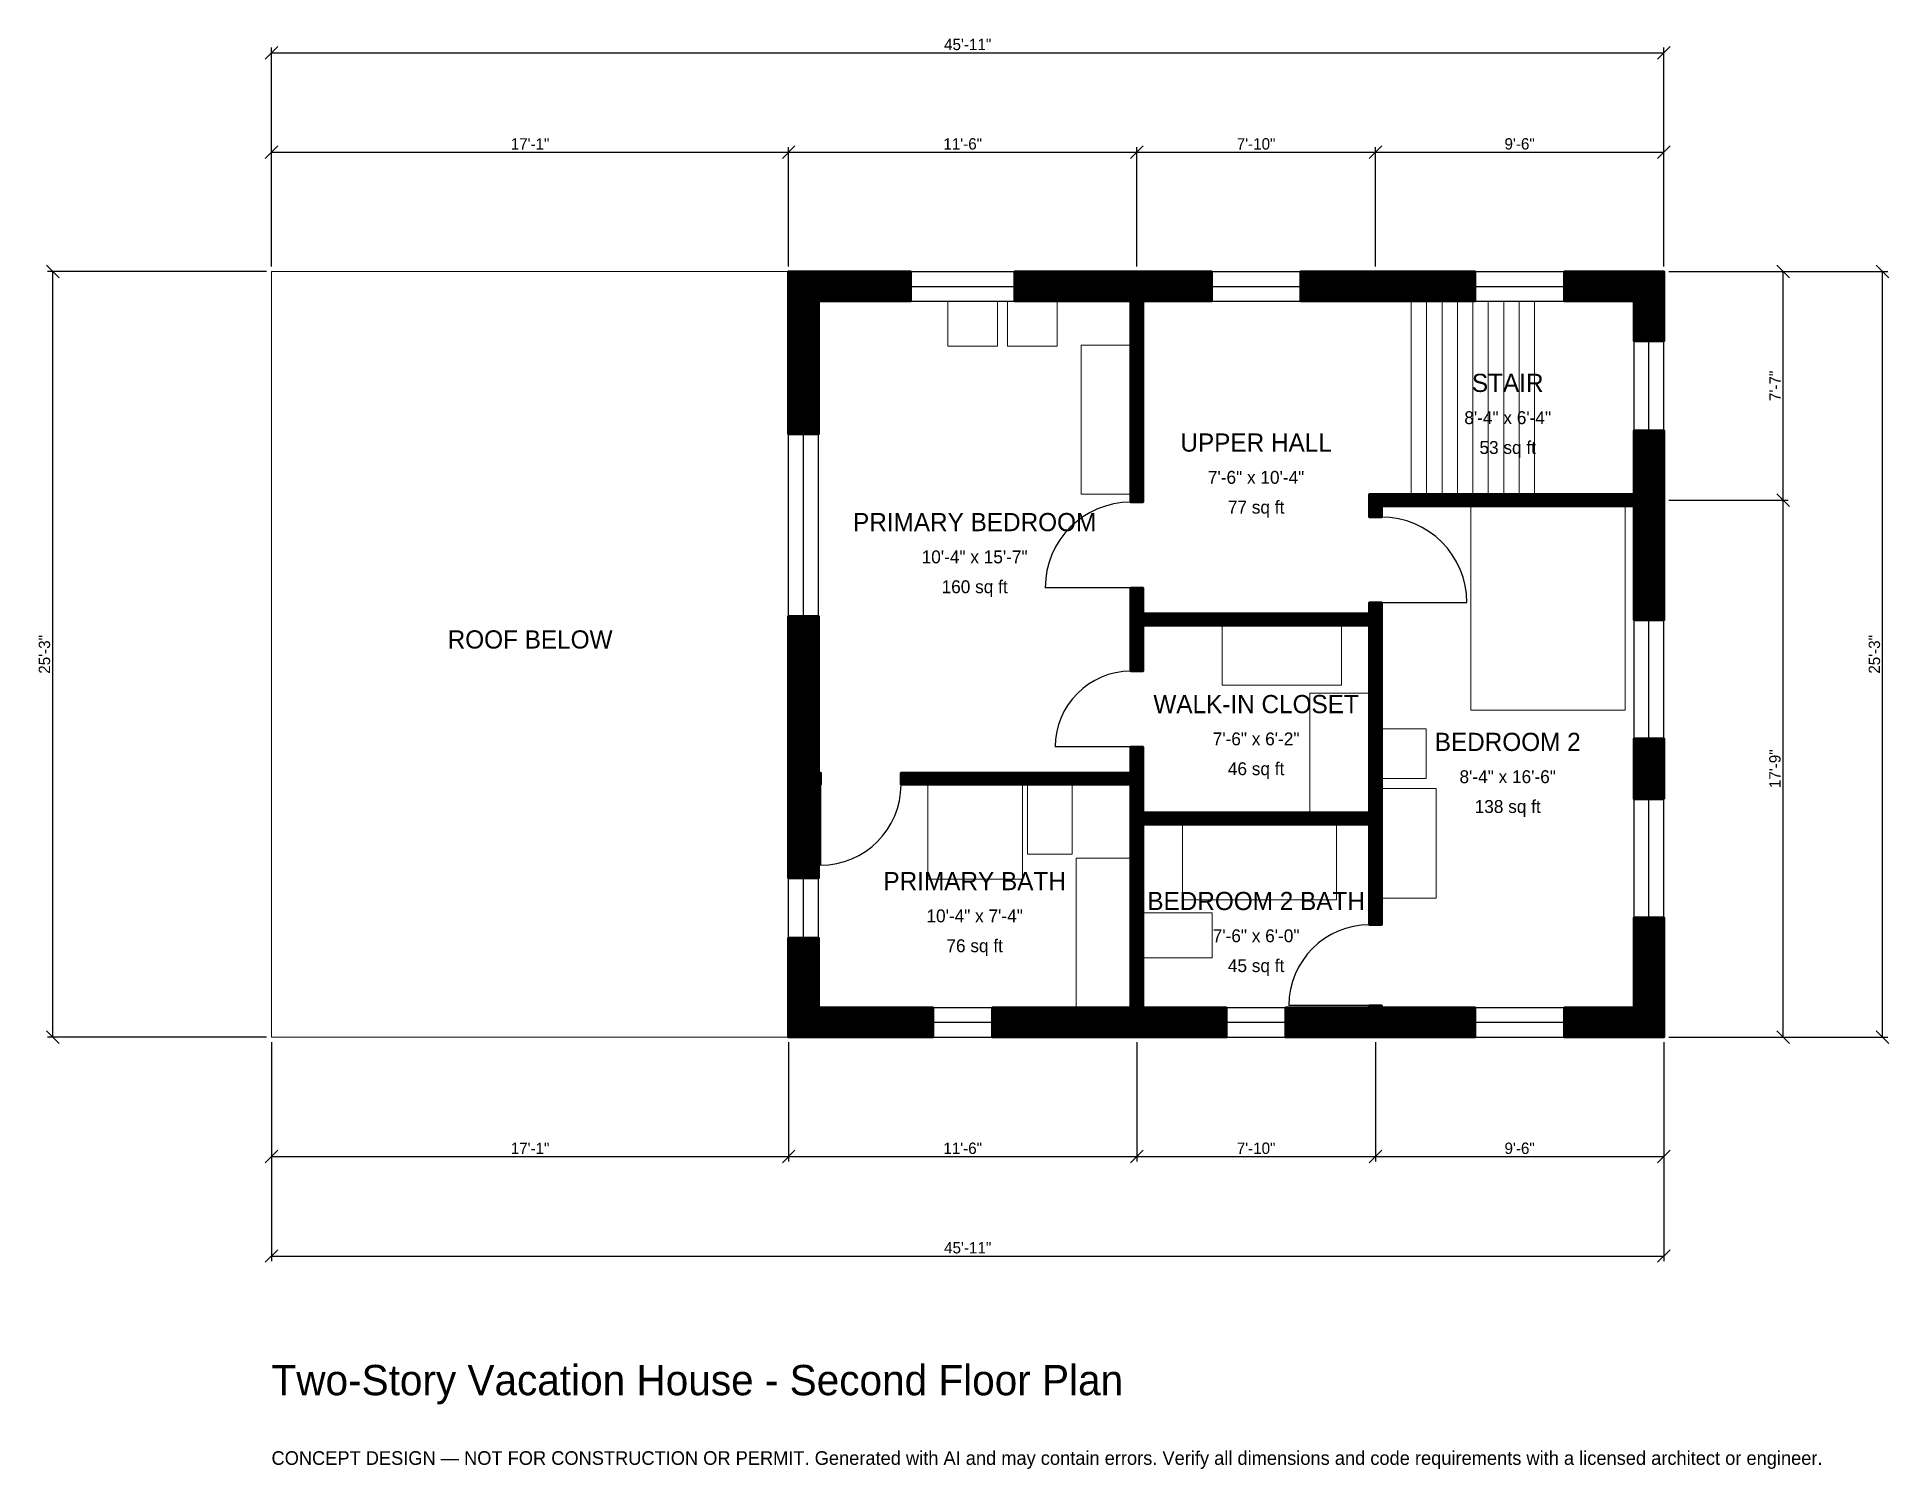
# Model space of a CAD drawing. Header units: inches. Extents: x -93 to 640, y -171 to 396.
import ezdxf
from ezdxf.enums import TextEntityAlignment as Align

# ---------------------------------------------------------------- set-up
doc = ezdxf.new("R2010")
doc.units = ezdxf.units.IN
doc.header["$MEASUREMENT"] = 0
doc.linetypes.add('DASHED', pattern=[0.6, 0.5, -0.1])
for name, color, linetype, lineweight in [('A-ANNO-DIMS', 1, 'Continuous', 13), ('A-ANNO-TEXT', 7, 'Continuous', 18), ('A-AREA-IDEN', 7, 'Continuous', 18), ('A-DOOR', 2, 'Continuous', 25), ('A-FLOR-FIXT', 9, 'Continuous', 13), ('A-FLOR-STRS', 3, 'Continuous', 18), ('A-FURN', 9, 'Continuous', 13), ('A-GLAZ', 4, 'Continuous', 25), ('A-SITE-PAVE', 8, 'Continuous', 13), ('A-WALL', 7, 'Continuous', 50), ('A-WALL-PATT', 8, 'Continuous', 13)]:
    doc.layers.add(name, color=color, linetype=linetype, lineweight=lineweight)
doc.dimstyles.new('PLAN', dxfattribs={"dimtxt": 4.5, "dimasz": 3, "dimexe": 2, "dimexo": 2, "dimgap": 1, "dimtad": 1, "dimdec": 0, "dimlunit": 4, "dimtsz": 2.5, "dimcen": 2.5, "dimclrd": 1, "dimclre": 1, "dimazin": 3, "dimtfac": 1, "dimtmove": 0, "dimatfit": 3})

msp = doc.modelspace()

# ---------------------------------------------------------------- hatches: boundary and pattern name
at = {"layer": 'A-WALL-PATT'}
h = msp.add_hatch(dxfattribs=at)
h.set_pattern_fill('ANSI31', color=8, scale=0.8)
h.paths.add_polyline_path([(336.6142, 0), (285.4331, 0), (285.4331, 11.811), (336.6142, 11.811), (340.1575, 11.811), (340.1575, 84.252), (340.1575, 88.9764), (340.1575, 100), (249.2126, 100), (249.2126, 104.7244), (340.1575, 104.7244), (340.1575, 114.9606), (344.8819, 114.9606), (344.8819, 104.7244), (344.8819, 100), (344.8819, 88.9764), (434.6457, 88.9764), (434.6457, 162.9921), (344.8819, 162.9921), (344.8819, 144.8819), (340.1575, 144.8819), (340.1575, 162.9921), (340.1575, 167.7165), (340.1575, 177.9528), (344.8819, 177.9528), (344.8819, 167.7165), (434.6457, 167.7165), (434.6457, 172.0472), (439.3701, 172.0472), (439.3701, 167.7165), (439.3701, 162.9921), (439.3701, 88.9764), (439.3701, 84.252), (439.3701, 44.4882), (434.6457, 44.4882), (434.6457, 84.252), (344.8819, 84.252), (344.8819, 11.811), (348.4252, 11.811), (377.9528, 11.811), (377.9528, 0), (348.4252, 0), (344.8819, 0), (344.8819, 0), (340.1575, 0), (340.1575, 0), (336.6142, 0)])
h.paths.add_polyline_path([(216.5354, 0), (216.5354, 0), (204.7244, 0), (204.7244, 0), (204.7244, 0), (204.7244, 11.811), (204.7244, 11.811), (204.7244, 39.3701), (216.5354, 39.3701), (216.5354, 11.811), (261.811, 11.811), (261.811, 0), (216.5354, 0)])
h.paths.add_polyline_path([(204.7244, 96.4567), (204.7244, 100), (204.7244, 100), (204.7244, 104.7244), (204.7244, 104.7244), (204.7244, 108.2677), (204.7244, 166.7323), (216.5354, 166.7323), (216.5354, 108.2677), (216.5354, 104.7244), (217.3228, 104.7244), (217.3228, 100), (216.5354, 100), (216.5354, 96.4567), (216.5354, 62.9921), (204.7244, 62.9921), (204.7244, 96.4567)])
h.paths.add_polyline_path([(204.7244, 291.3386), (204.7244, 291.3386), (204.7244, 303.1496), (204.7244, 303.1496), (204.7244, 303.1496), (216.5354, 303.1496), (216.5354, 303.1496), (252.9528, 303.1496), (252.9528, 291.3386), (216.5354, 291.3386), (216.5354, 238.7795), (204.7244, 238.7795), (204.7244, 291.3386)])
h.paths.add_polyline_path([(336.6142, 303.1496), (336.6142, 303.1496), (340.1575, 303.1496), (340.1575, 303.1496), (344.8819, 303.1496), (344.8819, 303.1496), (372.0472, 303.1496), (372.0472, 291.3386), (348.4252, 291.3386), (348.4252, 291.3386), (344.8819, 291.3386), (344.8819, 211.811), (340.1575, 211.811), (340.1575, 291.3386), (294.2913, 291.3386), (294.2913, 303.1496), (336.6142, 303.1496)])
h.paths.add_polyline_path([(431.1024, 303.1496), (442.9134, 303.1496), (476.378, 303.1496), (476.378, 291.3386), (442.9134, 291.3386), (431.1024, 291.3386), (407.4803, 291.3386), (407.4803, 303.1496), (431.1024, 303.1496)])
h.paths.add_polyline_path([(539.3701, 303.1496), (539.3701, 303.1496), (551.1811, 303.1496), (551.1811, 303.1496), (551.1811, 303.1496), (551.1811, 291.3386), (551.1811, 291.3386), (551.1811, 275.5906), (539.3701, 275.5906), (539.3701, 291.3386), (511.811, 291.3386), (511.811, 303.1496), (539.3701, 303.1496)])
h.paths.add_polyline_path([(551.1811, 218.5039), (551.1811, 214.9606), (551.1811, 214.9606), (551.1811, 210.2362), (551.1811, 210.2362), (551.1811, 206.6929), (551.1811, 165.1575), (539.3701, 165.1575), (539.3701, 206.6929), (539.3701, 210.2362), (439.3701, 210.2362), (439.3701, 205.9055), (434.6457, 205.9055), (434.6457, 210.2362), (434.6457, 214.9606), (439.3701, 214.9606), (539.3701, 214.9606), (539.3701, 218.5039), (539.3701, 240.1575), (551.1811, 240.1575), (551.1811, 218.5039)])
h.paths.add_polyline_path([(551.1811, 94.2913), (539.3701, 94.2913), (539.3701, 118.3071), (551.1811, 118.3071), (551.1811, 94.2913)])
h.paths.add_polyline_path([(551.1811, 11.811), (551.1811, 11.811), (551.1811, 0), (551.1811, 0), (551.1811, 0), (539.3701, 0), (539.3701, 0), (511.811, 0), (511.811, 11.811), (539.3701, 11.811), (539.3701, 47.4409), (551.1811, 47.4409), (551.1811, 11.811)])
h.paths.add_polyline_path([(442.9134, 0), (439.3701, 0), (439.3701, 0), (434.6457, 0), (434.6457, 0), (431.1024, 0), (401.5748, 0), (401.5748, 11.811), (431.1024, 11.811), (434.6457, 11.811), (434.6457, 12.5984), (439.3701, 12.5984), (439.3701, 11.811), (442.9134, 11.811), (476.378, 11.811), (476.378, 0), (442.9134, 0)])

# ---------------------------------------------------------------- linework, layer by layer
at = {"layer": 'A-DOOR'}
for p, q in [((340.1575, 177.9528), (306.2992, 177.9528)), ((439.3701, 172.0472), (473.2283, 172.0472)), ((340.1575, 114.9606), (310.2362, 114.9606)), ((217.3228, 100), (217.3228, 68.1102)), ((434.6457, 12.5984), (402.7559, 12.5984))]:
    msp.add_line(p, q, dxfattribs=at)
for centre, radius, start, end in [((340.1575, 177.9528), 33.8583, 90, 180), ((439.3701, 172.0472), 33.8583, 0, 90), ((340.1575, 114.9606), 29.9213, 90, 180), ((217.3228, 100), 31.8898, 270, 360), ((434.6457, 12.5984), 31.8898, 90, 180)]:
    msp.add_arc(centre, radius, start, end, dxfattribs=at)
at = {"layer": 'A-FLOR-FIXT'}
for points in [[(259.8425, 62.5984), (297.2441, 62.5984), (297.2441, 100), (259.8425, 100)], [(299.2126, 72.4409), (316.9291, 72.4409), (316.9291, 100), (299.2126, 100)], [(360.6299, 54.3307), (421.6535, 54.3307), (421.6535, 84.252), (360.6299, 84.252)], [(318.5039, 11.811), (340.1575, 11.811), (340.1575, 70.8661), (318.5039, 70.8661)], [(344.8819, 31.4961), (372.4409, 31.4961), (372.4409, 49.2126), (344.8819, 49.2126)]]:
    msp.add_lwpolyline(points, close=True, dxfattribs=at)
at = {"layer": 'A-FLOR-STRS'}
for p, q in [((451.1811, 214.9606), (451.1811, 291.3386)), ((457.2835, 214.9606), (457.2835, 291.3386)), ((463.3858, 214.9606), (463.3858, 291.3386)), ((469.4882, 214.9606), (469.4882, 291.3386)), ((475.5906, 214.9606), (475.5906, 291.3386)), ((481.6929, 214.9606), (481.6929, 291.3386)), ((487.7953, 214.9606), (487.7953, 291.3386)), ((493.8976, 214.9606), (493.8976, 291.3386)), ((500, 214.9606), (500, 291.3386))]:
    msp.add_line(p, q, dxfattribs=at)
at = {"layer": 'A-FURN'}
for points in [[(267.7165, 273.622), (287.4016, 273.622), (287.4016, 291.3386), (267.7165, 291.3386)], [(291.3386, 273.622), (311.0236, 273.622), (311.0236, 291.3386), (291.3386, 291.3386)], [(320.4724, 214.9606), (340.1575, 214.9606), (340.1575, 274.0157), (320.4724, 274.0157)], [(474.8031, 129.5276), (535.8268, 129.5276), (535.8268, 210.2362), (474.8031, 210.2362)], [(376.378, 139.3701), (423.622, 139.3701), (423.622, 162.9921), (376.378, 162.9921)], [(411.0236, 88.9764), (434.6457, 88.9764), (434.6457, 136.2205), (411.0236, 136.2205)], [(439.3701, 102.3622), (457.0866, 102.3622), (457.0866, 122.0472), (439.3701, 122.0472)], [(439.3701, 55.1181), (461.0236, 55.1181), (461.0236, 98.4252), (439.3701, 98.4252)]]:
    msp.add_lwpolyline(points, close=True, dxfattribs=at)
at = {"layer": 'A-GLAZ'}
for p, q in [((252.9528, 303.1496), (294.2913, 303.1496)), ((372.0472, 303.1496), (407.4803, 303.1496)), ((476.378, 303.1496), (511.811, 303.1496)), ((252.9528, 297.2441), (294.2913, 297.2441)), ((372.0472, 297.2441), (407.4803, 297.2441)), ((476.378, 297.2441), (511.811, 297.2441)), ((252.9528, 291.3386), (294.2913, 291.3386)), ((372.0472, 291.3386), (407.4803, 291.3386)), ((476.378, 291.3386), (511.811, 291.3386)), ((539.3701, 240.1575), (539.3701, 275.5906)), ((545.2756, 240.1575), (545.2756, 275.5906)), ((551.1811, 240.1575), (551.1811, 275.5906)), ((204.7244, 166.7323), (204.7244, 238.7795)), ((210.6299, 166.7323), (210.6299, 238.7795)), ((216.5354, 166.7323), (216.5354, 238.7795)), ((539.3701, 118.3071), (539.3701, 165.1575)), ((545.2756, 118.3071), (545.2756, 165.1575)), ((551.1811, 118.3071), (551.1811, 165.1575)), ((539.3701, 47.4409), (539.3701, 94.2913)), ((545.2756, 47.4409), (545.2756, 94.2913)), ((551.1811, 47.4409), (551.1811, 94.2913)), ((204.7244, 39.3701), (204.7244, 62.9921)), ((210.6299, 39.3701), (210.6299, 62.9921)), ((216.5354, 39.3701), (216.5354, 62.9921)), ((261.811, 11.811), (285.4331, 11.811)), ((377.9528, 11.811), (401.5748, 11.811)), ((476.378, 11.811), (511.811, 11.811)), ((261.811, 5.9055), (285.4331, 5.9055)), ((261.811, 0), (285.4331, 0)), ((377.9528, 5.9055), (401.5748, 5.9055)), ((377.9528, 0), (401.5748, 0)), ((476.378, 5.9055), (511.811, 5.9055)), ((476.378, 0), (511.811, 0))]:
    msp.add_line(p, q, dxfattribs=at)
at = {"layer": 'A-SITE-PAVE', "linetype": 'DASHED'}
msp.add_lwpolyline([(0, 0), (204.7244, 0), (204.7244, 303.1496), (0, 303.1496)], close=True, dxfattribs=at)
at = {"layer": 'A-WALL'}
for points in [[(204.7244, 291.3386), (204.7244, 291.3386), (204.7244, 303.1496), (204.7244, 303.1496), (204.7244, 303.1496), (216.5354, 303.1496), (216.5354, 303.1496), (252.9528, 303.1496), (252.9528, 291.3386), (216.5354, 291.3386), (216.5354, 238.7795), (204.7244, 238.7795), (204.7244, 291.3386)], [(336.6142, 303.1496), (336.6142, 303.1496), (340.1575, 303.1496), (340.1575, 303.1496), (344.8819, 303.1496), (344.8819, 303.1496), (372.0472, 303.1496), (372.0472, 291.3386), (348.4252, 291.3386), (348.4252, 291.3386), (344.8819, 291.3386), (344.8819, 211.811), (340.1575, 211.811), (340.1575, 291.3386), (294.2913, 291.3386), (294.2913, 303.1496), (336.6142, 303.1496)], [(431.1024, 303.1496), (442.9134, 303.1496), (476.378, 303.1496), (476.378, 291.3386), (442.9134, 291.3386), (431.1024, 291.3386), (407.4803, 291.3386), (407.4803, 303.1496), (431.1024, 303.1496)], [(539.3701, 303.1496), (539.3701, 303.1496), (551.1811, 303.1496), (551.1811, 303.1496), (551.1811, 303.1496), (551.1811, 291.3386), (551.1811, 291.3386), (551.1811, 275.5906), (539.3701, 275.5906), (539.3701, 291.3386), (511.811, 291.3386), (511.811, 303.1496), (539.3701, 303.1496)], [(551.1811, 218.5039), (551.1811, 214.9606), (551.1811, 214.9606), (551.1811, 210.2362), (551.1811, 210.2362), (551.1811, 206.6929), (551.1811, 165.1575), (539.3701, 165.1575), (539.3701, 206.6929), (539.3701, 210.2362), (439.3701, 210.2362), (439.3701, 205.9055), (434.6457, 205.9055), (434.6457, 210.2362), (434.6457, 214.9606), (439.3701, 214.9606), (539.3701, 214.9606), (539.3701, 218.5039), (539.3701, 240.1575), (551.1811, 240.1575), (551.1811, 218.5039)], [(336.6142, 0), (285.4331, 0), (285.4331, 11.811), (336.6142, 11.811), (340.1575, 11.811), (340.1575, 84.252), (340.1575, 88.9764), (340.1575, 100), (249.2126, 100), (249.2126, 104.7244), (340.1575, 104.7244), (340.1575, 114.9606), (344.8819, 114.9606), (344.8819, 104.7244), (344.8819, 100), (344.8819, 88.9764), (434.6457, 88.9764), (434.6457, 162.9921), (344.8819, 162.9921), (344.8819, 144.8819), (340.1575, 144.8819), (340.1575, 162.9921), (340.1575, 167.7165), (340.1575, 177.9528), (344.8819, 177.9528), (344.8819, 167.7165), (434.6457, 167.7165), (434.6457, 172.0472), (439.3701, 172.0472), (439.3701, 167.7165), (439.3701, 162.9921), (439.3701, 88.9764), (439.3701, 84.252), (439.3701, 44.4882), (434.6457, 44.4882), (434.6457, 84.252), (344.8819, 84.252), (344.8819, 11.811), (348.4252, 11.811), (377.9528, 11.811), (377.9528, 0), (348.4252, 0), (344.8819, 0), (344.8819, 0), (340.1575, 0), (340.1575, 0), (336.6142, 0)], [(204.7244, 96.4567), (204.7244, 100), (204.7244, 100), (204.7244, 104.7244), (204.7244, 104.7244), (204.7244, 108.2677), (204.7244, 166.7323), (216.5354, 166.7323), (216.5354, 108.2677), (216.5354, 104.7244), (217.3228, 104.7244), (217.3228, 100), (216.5354, 100), (216.5354, 96.4567), (216.5354, 62.9921), (204.7244, 62.9921), (204.7244, 96.4567)], [(551.1811, 94.2913), (539.3701, 94.2913), (539.3701, 118.3071), (551.1811, 118.3071), (551.1811, 94.2913)], [(551.1811, 11.811), (551.1811, 11.811), (551.1811, 0), (551.1811, 0), (551.1811, 0), (539.3701, 0), (539.3701, 0), (511.811, 0), (511.811, 11.811), (539.3701, 11.811), (539.3701, 47.4409), (551.1811, 47.4409), (551.1811, 11.811)], [(216.5354, 0), (216.5354, 0), (204.7244, 0), (204.7244, 0), (204.7244, 0), (204.7244, 11.811), (204.7244, 11.811), (204.7244, 39.3701), (216.5354, 39.3701), (216.5354, 11.811), (261.811, 11.811), (261.811, 0), (216.5354, 0)], [(442.9134, 0), (439.3701, 0), (439.3701, 0), (434.6457, 0), (434.6457, 0), (431.1024, 0), (401.5748, 0), (401.5748, 11.811), (431.1024, 11.811), (434.6457, 11.811), (434.6457, 12.5984), (439.3701, 12.5984), (439.3701, 11.811), (442.9134, 11.811), (476.378, 11.811), (476.378, 0), (442.9134, 0)]]:
    msp.add_lwpolyline(points, close=True, dxfattribs=at)

# ---------------------------------------------------------------- texts
at = {"layer": 'A-ANNO-TEXT'}
for s, height, p in [('Two-Story Vacation House - Second Floor Plan', 12, (0, -141.7323)), ('CONCEPT DESIGN — NOT FOR CONSTRUCTION OR PERMIT. Generated with AI and may contain errors. Verify all dimensions and code requirements with a licensed architect or engineer.', 5.4, (0, -169.2913))]:
    msp.add_text(s, height=height, dxfattribs=at).set_placement(p)
at = {"layer": 'A-AREA-IDEN'}
for s, height, p in [('STAIR', 7.2, (489.3701, 259.0551)), ('8\'-4" x 6\'-4"', 5.1, (489.3701, 245.2756)), ('UPPER HALL', 7.2, (389.7638, 235.4331)), ('53 sq ft', 5.1, (489.3701, 233.4646)), ('7\'-6" x 10\'-4"', 5.1, (389.7638, 221.6535)), ('77 sq ft', 5.1, (389.7638, 209.8425)), ('PRIMARY BEDROOM', 7.2, (278.3465, 203.937)), ('10\'-4" x 15\'-7"', 5.1, (278.3465, 190.1575)), ('160 sq ft', 5.1, (278.3465, 178.3465)), ('ROOF BELOW', 7.2, (102.3622, 157.4803)), ('WALK-IN CLOSET', 7.2, (389.7638, 131.8898)), ('7\'-6" x 6\'-2"', 5.1, (389.7638, 118.1102)), ('BEDROOM 2', 7.2, (489.3701, 116.9291)), ('46 sq ft', 5.1, (389.7638, 106.2992)), ('8\'-4" x 16\'-6"', 5.1, (489.3701, 103.1496)), ('138 sq ft', 5.1, (489.3701, 91.3386)), ('PRIMARY BATH', 7.2, (278.3465, 61.811)), ('BEDROOM 2 BATH', 7.2, (389.7638, 53.937)), ('10\'-4" x 7\'-4"', 5.1, (278.3465, 48.0315)), ('76 sq ft', 5.1, (278.3465, 36.2205)), ('7\'-6" x 6\'-0"', 5.1, (389.7638, 40.1575)), ('45 sq ft', 5.1, (389.7638, 28.3465))]:
    msp.add_text(s, height=height, dxfattribs=at).set_placement(p, align=Align.MIDDLE_CENTER)

# ---------------------------------------------------------------- dimensions: what is measured, and where the dimension line sits
at = {"layer": 'A-ANNO-DIMS'}
for base, p1, p2, text in [((0, 389.7638), (0, 303.1496), (551.1811, 303.1496), '45\'-11"'), ((0, 350.3937), (0, 303.1496), (204.7244, 303.1496), '17\'-1"'), ((204.7244, 350.3937), (204.7244, 303.1496), (342.5197, 303.1496), '11\'-6"'), ((342.5197, 350.3937), (342.5197, 303.1496), (437.0079, 303.1496), '7\'-10"'), ((437.0079, 350.3937), (437.0079, 303.1496), (551.1811, 303.1496), '9\'-6"'), ((0, -47.2441), (0, 0), (204.7244, 0), '17\'-1"'), ((0, -86.6142), (0, 0), (551.1811, 0), '45\'-11"'), ((204.7244, -47.2441), (204.7244, 0), (342.5197, 0), '11\'-6"'), ((342.5197, -47.2441), (342.5197, 0), (437.0079, 0), '7\'-10"'), ((437.0079, -47.2441), (437.0079, 0), (551.1811, 0), '9\'-6"')]:
    msp.add_linear_dim(base=base, p1=p1, p2=p2, text=text, dimstyle='PLAN', dxfattribs=at).render()
for base, p1, p2, text in [((-86.6142, 0), (0, 0), (0, 303.1496), '25\'-3"'), ((598.4252, 212.5984), (551.1811, 212.5984), (551.1811, 303.1496), '7\'-7"'), ((637.7953, 0), (551.1811, 0), (551.1811, 303.1496), '25\'-3"'), ((598.4252, 0), (551.1811, 0), (551.1811, 212.5984), '17\'-9"')]:
    msp.add_linear_dim(base=base, p1=p1, p2=p2, angle=90, text=text, dimstyle='PLAN', dxfattribs=at).render()

doc.saveas('drawing.dxf')
